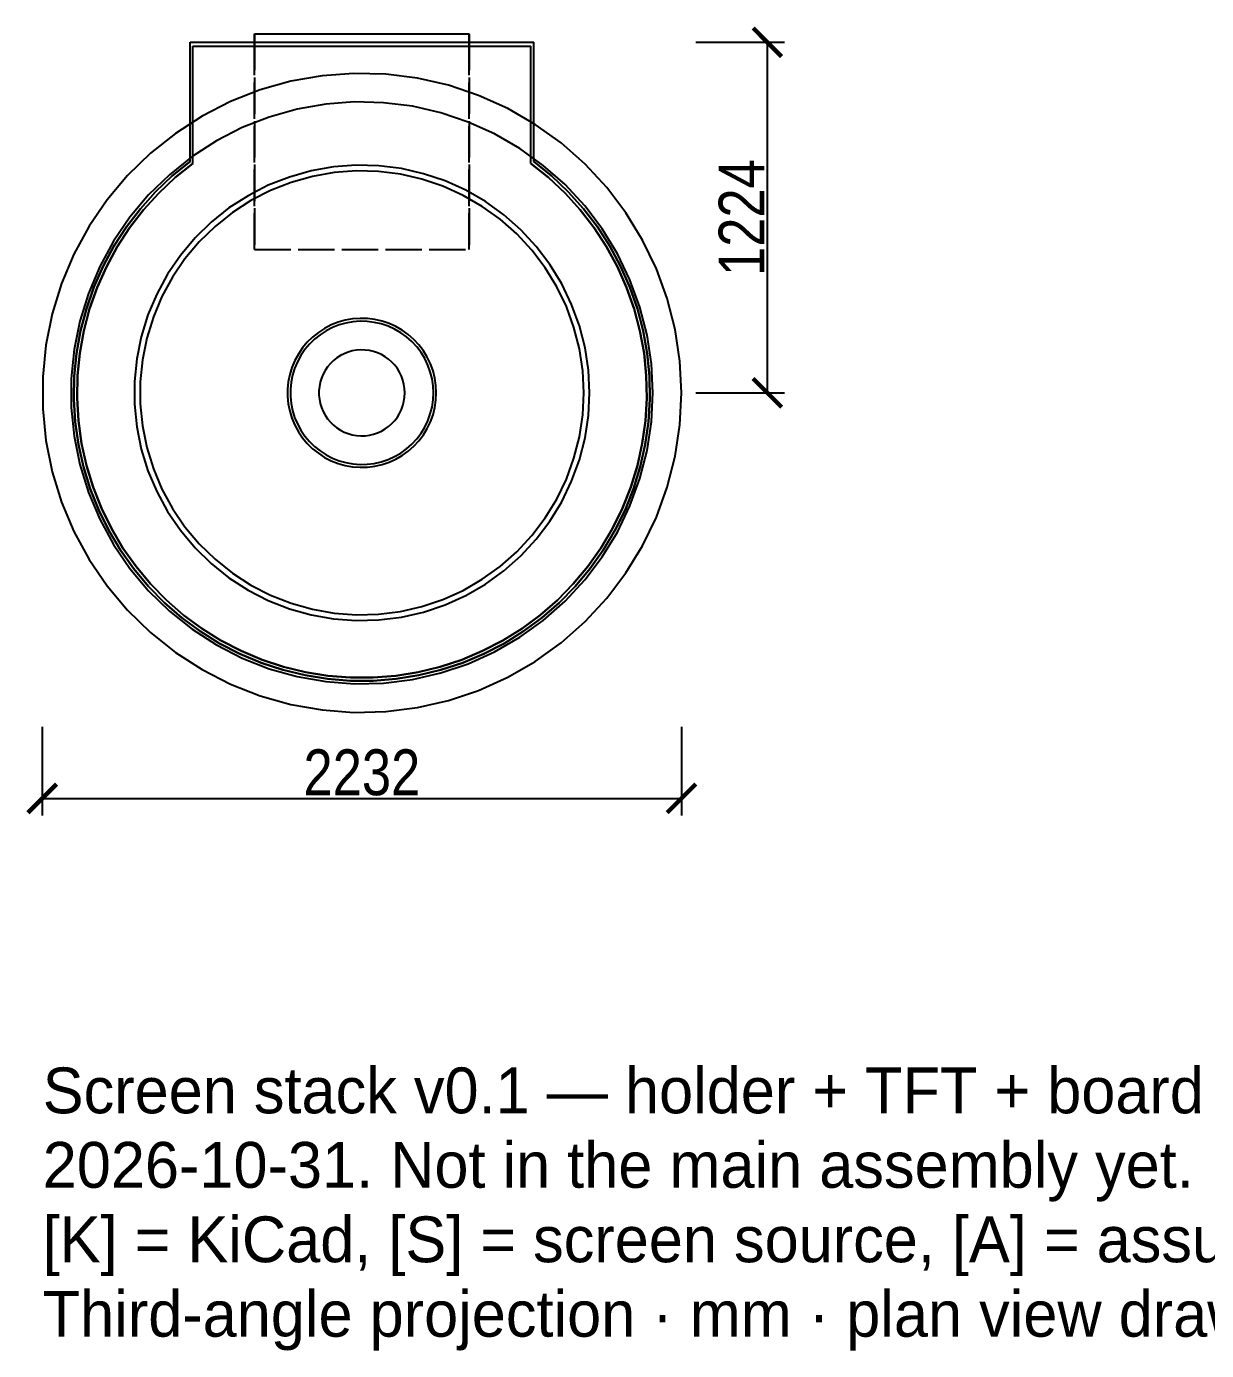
# Model space of a CAD drawing. Header units: millimetres. Extents: x -16 to 128, y -33 to 56.
# Drawn here: x -11.71 to 29.5, y -33.44 to 12.79 of the extents above; entities that cross this region are included whole.
import ezdxf

# ---------------------------------------------------------------- set-up
doc = ezdxf.new("R2010")
doc.units = ezdxf.units.MM
doc.linetypes.add('DASHED', pattern=[1.524, 1.27, -0.254])
for name, color, linetype in [('DIMS', 3, 'CONTINUOUS'), ('HIDDEN', 8, 'DASHED'), ('TEXT', 7, 'CONTINUOUS'), ('VISIBLE', 7, 'CONTINUOUS')]:
    doc.layers.add(name, color=color, linetype=linetype)
doc.styles.add('OpenSansCondensed-Light', font='OpenSansCondensed-Light.ttf')
doc.dimstyles.new('EZDXF', dxfattribs={"dimtxt": 0.25, "dimasz": 0.175, "dimexe": 0.375, "dimexo": 0.125, "dimgap": 0.1, "dimtad": 1, "dimlfac": 100, "dimzin": 12, "dimdsep": 46, "dimtxsty": 'OpenSansCondensed-Light', "dimblk": 'ARCHTICK', "dimcen": 2.5, "dimazin": 3, "dimtfac": 0.5, "dimtmove": 2, "dimatfit": 3})

# ---------------------------------------------------------------- blocks, each defined once
blk = doc.blocks.new('_ARCHTICK')
at = {"color": 0, "linetype": 'BYBLOCK', "const_width": 0.15}
blk.add_lwpolyline([(-0.5, -0.5), (0.5, 0.5)], dxfattribs=at)

msp = doc.modelspace()

# ---------------------------------------------------------------- linework, layer by layer
at = {"layer": 'HIDDEN'}
for points in [[(-3.75, 12.54), (-3.75, 5)], [(-3.75, 12.54), (3.75, 12.54)], [(3.75, 12.54), (3.75, 5)], [(-6, 8.07487), (-6, 12.24)], [(-6, 12.24), (6, 12.24)], [(-5.9, 8.01202), (-5.9, 12.1)], [(-5.9, 12.1), (5.9, 12.1)], [(-3.75, 5), (-3.75, 12.24)], [(-3.75, 12.24), (3.75, 12.24)], [(-3.75, 12.24), (3.75, 12.24)], [(3.75, 5), (3.75, 12.24)], [(5.9, 8.01202), (5.9, 12.1)], [(6, 8.07487), (6, 12.24)], [(11.16, 0), (11.10454, 1.11118), (10.93872, 2.21131), (10.66419, 3.28947), (10.28367, 4.33493), (9.80095, 5.33731), (9.22082, 6.28665), (8.54906, 7.17351), (7.79232, 7.98907), (6.95815, 8.72524), (6.05482, 9.37469), (5.09131, 9.93097), (4.07721, 10.38855), (3.02258, 10.74289), (1.93791, 10.99045), (0.83399, 11.12879), (-0.27823, 11.15653), (-1.38768, 11.07339), (-2.48333, 10.8802), (-3.55431, 10.57887), (-4.58996, 10.17241), (-5.58, 9.66484), (-6.51458, 9.06123), (-7.38441, 8.36756), (-8.18086, 7.59073), (-8.896, 6.73846), (-9.52273, 5.81922), (-10.05481, 4.84214), (-10.48697, 3.81694), (-10.8149, 2.75381), (-11.03535, 1.66331), (-11.14613, 0.55628), (-11.14613, -0.55628), (-11.03535, -1.66331), (-10.8149, -2.75381), (-10.48697, -3.81694), (-10.05481, -4.84214), (-9.52273, -5.81922), (-8.896, -6.73846), (-8.18086, -7.59073), (-7.38441, -8.36756), (-6.51458, -9.06123), (-5.58, -9.66484), (-4.58996, -10.17241), (-3.55431, -10.57887), (-2.48333, -10.8802), (-1.38768, -11.07339), (-0.27823, -11.15653), (0.83399, -11.12879), (1.93791, -10.99045), (3.02258, -10.74289), (4.07721, -10.38855), (5.09131, -9.93097), (6.05482, -9.37469), (6.95815, -8.72524), (7.79232, -7.98907), (8.54906, -7.17351), (9.22082, -6.28665), (9.80095, -5.33731), (10.28367, -4.33493), (10.66419, -3.28947), (10.93872, -2.21131), (11.10454, -1.11118), (11.16, 0)], [(10.16, 0), (10.10951, 1.01161), (9.95855, 2.01316), (9.70862, 2.99471), (9.3622, 3.9465), (8.92273, 4.85906), (8.39459, 5.72333), (7.78301, 6.53072), (7.09409, 7.27321), (6.33466, 7.94341), (5.51227, 8.53466), (4.6351, 9.0411), (3.71186, 9.45768), (2.75174, 9.78026), (1.76427, 10.00565), (0.75926, 10.13159), (-0.2533, 10.15684), (-1.26333, 10.08115), (-2.26081, 9.90527), (-3.23582, 9.63094), (-4.17868, 9.2609), (-5.08, 8.79882), (-5.93084, 8.24929), (-6.72273, 7.61778), (-7.44781, 6.91056), (-8.09887, 6.13465), (-8.66944, 5.29778), (-9.15384, 4.40826), (-9.54728, 3.47492), (-9.84583, 2.50706), (-10.04652, 1.51427), (-10.14737, 0.50643), (-10.14737, -0.50643), (-10.04652, -1.51427), (-9.84583, -2.50706), (-9.54728, -3.47492), (-9.15384, -4.40826), (-8.66944, -5.29778), (-8.09887, -6.13465), (-7.44781, -6.91056), (-6.72273, -7.61778), (-5.93084, -8.24929), (-5.08, -8.79882), (-4.17868, -9.2609), (-3.23582, -9.63094), (-2.26081, -9.90527), (-1.26333, -10.08115), (-0.2533, -10.15684), (0.75926, -10.13159), (1.76427, -10.00565), (2.75174, -9.78026), (3.71186, -9.45768), (4.6351, -9.0411), (5.51227, -8.53466), (6.33466, -7.94341), (7.09409, -7.27321), (7.78301, -6.53072), (8.39459, -5.72333), (8.92273, -4.85906), (9.3622, -3.9465), (9.70862, -2.99471), (9.95855, -2.01316), (10.10951, -1.01161), (10.16, 0)], [(-6, 8.19912), (-6, 9.40987)], [(6, 8.19912), (6, 9.40987)], [(-6, 8.07487), (-6.62192, 7.57323), (-7.20206, 7.02381), (-7.73678, 6.43008), (-8.22268, 5.79578), (-8.65671, 5.12493), (-9.03614, 4.42174), (-9.35856, 3.69066), (-9.62194, 2.9363), (-9.82462, 2.16342), (-9.96533, 1.37689), (-10.04317, 0.58167), (-10.05765, -0.21722), (-10.00869, -1.01474), (-9.89659, -1.80585), (-9.72206, -2.58558), (-9.48619, -3.34899), (-9.19049, -4.09128), (-8.8368, -4.80776), (-8.42737, -5.4939), (-7.96478, -6.14539), (-7.45194, -6.75812), (-6.8921, -7.32821), (-6.28877, -7.85207), (-5.64577, -8.3264), (-4.96716, -8.7482), (-4.25721, -9.11481), (-3.52041, -9.42392), (-2.76139, -9.67359), (-1.98496, -9.86223), (-1.19601, -9.98865), (-0.39951, -10.05206), (0.39951, -10.05206), (1.19601, -9.98865), (1.98496, -9.86223), (2.76139, -9.67359), (3.52041, -9.42392), (4.25721, -9.11481), (4.96716, -8.7482), (5.64577, -8.3264), (6.28877, -7.85207), (6.8921, -7.32821), (7.45194, -6.75812), (7.96478, -6.14539), (8.42737, -5.4939), (8.8368, -4.80776), (9.19049, -4.09128), (9.48619, -3.34899), (9.72206, -2.58558), (9.89659, -1.80585), (10.00869, -1.01474), (10.05765, -0.21722), (10.04317, 0.58167), (9.96533, 1.37689), (9.82462, 2.16342), (9.62194, 2.9363), (9.35856, 3.69066), (9.03614, 4.42174), (8.65671, 5.12493), (8.22268, 5.79578), (7.73678, 6.43008), (7.20206, 7.02381), (6.62192, 7.57323), (6, 8.07487)], [(-5.9, 8.01202), (-6.51827, 7.51762), (-7.09528, 6.97563), (-7.62738, 6.38949), (-8.1112, 5.7629), (-8.54367, 5.09983), (-8.92206, 4.40448), (-9.24397, 3.68124), (-9.50737, 2.93471), (-9.71058, 2.16959), (-9.85233, 1.39075), (-9.93171, 0.6031), (-9.94822, -0.18837), (-9.90176, -0.97864), (-9.79261, -1.76272), (-9.62149, -2.53564), (-9.38945, -3.29252), (-9.09798, -4.02854), (-8.74892, -4.73907), (-8.34448, -5.4196), (-7.88722, -6.06583), (-7.38003, -6.67365), (-6.82613, -7.23923), (-6.22901, -7.75899), (-5.59247, -8.22963), (-4.92052, -8.64818), (-4.21743, -9.01198), (-3.48764, -9.31874), (-2.73577, -9.56651), (-1.96659, -9.75372), (-1.18495, -9.87919), (-0.39582, -9.94212), (0.39582, -9.94212), (1.18495, -9.87919), (1.96659, -9.75372), (2.73577, -9.56651), (3.48764, -9.31874), (4.21743, -9.01198), (4.92052, -8.64818), (5.59247, -8.22963), (6.22901, -7.75899), (6.82613, -7.23923), (7.38003, -6.67365), (7.88722, -6.06583), (8.34448, -5.4196), (8.74892, -4.73907), (9.09798, -4.02854), (9.38945, -3.29252), (9.62149, -2.53564), (9.79261, -1.76272), (9.90176, -0.97864), (9.94822, -0.18837), (9.93171, 0.6031), (9.85233, 1.39075), (9.71058, 2.16959), (9.50737, 2.93471), (9.24397, 3.68124), (8.92206, 4.40448), (8.54367, 5.09983), (8.1112, 5.7629), (7.62738, 6.38949), (7.09528, 6.97563), (6.51827, 7.51762), (5.9, 8.01202)], [(7.95, 0), (7.91049, 0.79156), (7.79237, 1.57526), (7.5968, 2.3433), (7.32574, 3.08806), (6.98186, 3.80212), (6.5686, 4.47839), (6.09005, 5.11016), (5.55098, 5.69114), (4.95674, 6.21556), (4.31324, 6.67821), (3.62687, 7.07448), (2.90446, 7.40045), (2.15318, 7.65286), (1.3805, 7.82922), (0.5941, 7.92777), (-0.1982, 7.94753), (-0.98853, 7.8883), (-1.76904, 7.75068), (-2.53197, 7.53602), (-3.26973, 7.24647), (-3.975, 6.8849), (-4.64076, 6.45491), (-5.2604, 5.96076), (-5.82776, 5.40737), (-6.3372, 4.80025), (-6.78366, 4.14541), (-7.1627, 3.44938), (-7.47056, 2.71906), (-7.70416, 1.96172), (-7.86121, 1.18489), (-7.94012, 0.39627), (-7.94012, -0.39627), (-7.86121, -1.18489), (-7.70416, -1.96172), (-7.47056, -2.71906), (-7.1627, -3.44938), (-6.78366, -4.14541), (-6.3372, -4.80025), (-5.82776, -5.40737), (-5.2604, -5.96076), (-4.64076, -6.45491), (-3.975, -6.8849), (-3.26973, -7.24647), (-2.53197, -7.53602), (-1.76904, -7.75068), (-0.98853, -7.8883), (-0.1982, -7.94753), (0.5941, -7.92777), (1.3805, -7.82922), (2.15318, -7.65286), (2.90446, -7.40045), (3.62687, -7.07448), (4.31324, -6.67821), (4.95674, -6.21556), (5.55098, -5.69114), (6.09005, -5.11016), (6.5686, -4.47839), (6.98186, -3.80212), (7.32574, -3.08806), (7.5968, -2.3433), (7.79237, -1.57526), (7.91049, -0.79156), (7.95, 0)], [(7.95, 0), (7.91049, 0.79156), (7.79237, 1.57526), (7.5968, 2.3433), (7.32574, 3.08806), (6.98186, 3.80212), (6.5686, 4.47839), (6.09005, 5.11016), (5.55098, 5.69114), (4.95674, 6.21556), (4.31324, 6.67821), (3.62687, 7.07448), (2.90446, 7.40045), (2.15318, 7.65286), (1.3805, 7.82922), (0.5941, 7.92777), (-0.1982, 7.94753), (-0.98853, 7.8883), (-1.76904, 7.75068), (-2.53197, 7.53602), (-3.26973, 7.24647), (-3.975, 6.8849), (-4.64076, 6.45491), (-5.2604, 5.96076), (-5.82776, 5.40737), (-6.3372, 4.80025), (-6.78366, 4.14541), (-7.1627, 3.44938), (-7.47056, 2.71906), (-7.70416, 1.96172), (-7.86121, 1.18489), (-7.94012, 0.39627), (-7.94012, -0.39627), (-7.86121, -1.18489), (-7.70416, -1.96172), (-7.47056, -2.71906), (-7.1627, -3.44938), (-6.78366, -4.14541), (-6.3372, -4.80025), (-5.82776, -5.40737), (-5.2604, -5.96076), (-4.64076, -6.45491), (-3.975, -6.8849), (-3.26973, -7.24647), (-2.53197, -7.53602), (-1.76904, -7.75068), (-0.98853, -7.8883), (-0.1982, -7.94753), (0.5941, -7.92777), (1.3805, -7.82922), (2.15318, -7.65286), (2.90446, -7.40045), (3.62687, -7.07448), (4.31324, -6.67821), (4.95674, -6.21556), (5.55098, -5.69114), (6.09005, -5.11016), (6.5686, -4.47839), (6.98186, -3.80212), (7.32574, -3.08806), (7.5968, -2.3433), (7.79237, -1.57526), (7.91049, -0.79156), (7.95, 0)], [(7.75, 0), (7.71149, 0.77165), (7.59634, 1.53563), (7.40569, 2.28435), (7.14144, 3.01037), (6.80622, 3.70647), (6.40335, 4.36573), (5.93684, 4.9816), (5.41134, 5.54797), (4.83205, 6.05919), (4.20473, 6.5102), (3.53563, 6.89651), (2.83139, 7.21427), (2.09901, 7.46034), (1.34577, 7.63226), (0.57916, 7.72833), (-0.19321, 7.74759), (-0.96366, 7.68985), (-1.72454, 7.55569), (-2.46827, 7.34644), (-3.18748, 7.06417), (-3.875, 6.7117), (-4.52401, 6.29252), (-5.12807, 5.8108), (-5.68115, 5.27134), (-6.17778, 4.67948), (-6.613, 4.04112), (-6.98251, 3.3626), (-7.28262, 2.65066), (-7.51035, 1.91237), (-7.66344, 1.15508), (-7.74037, 0.38631), (-7.74037, -0.38631), (-7.66344, -1.15508), (-7.51035, -1.91237), (-7.28262, -2.65066), (-6.98251, -3.3626), (-6.613, -4.04112), (-6.17778, -4.67948), (-5.68115, -5.27134), (-5.12807, -5.8108), (-4.52401, -6.29252), (-3.875, -6.7117), (-3.18748, -7.06417), (-2.46827, -7.34644), (-1.72454, -7.55569), (-0.96366, -7.68985), (-0.19321, -7.74759), (0.57916, -7.72833), (1.34577, -7.63226), (2.09901, -7.46034), (2.83139, -7.21427), (3.53563, -6.89651), (4.20473, -6.5102), (4.83205, -6.05919), (5.41134, -5.54797), (5.93684, -4.9816), (6.40335, -4.36573), (6.80622, -3.70647), (7.14144, -3.01037), (7.40569, -2.28435), (7.59634, -1.53563), (7.71149, -0.77165), (7.75, 0)], [(7.75, 0), (7.71149, 0.77165), (7.59634, 1.53563), (7.40569, 2.28435), (7.14144, 3.01037), (6.80622, 3.70647), (6.40335, 4.36573), (5.93684, 4.9816), (5.41134, 5.54797), (4.83205, 6.05919), (4.20473, 6.5102), (3.53563, 6.89651), (2.83139, 7.21427), (2.09901, 7.46034), (1.34577, 7.63226), (0.57916, 7.72833), (-0.19321, 7.74759), (-0.96366, 7.68985), (-1.72454, 7.55569), (-2.46827, 7.34644), (-3.18748, 7.06417), (-3.875, 6.7117), (-4.52401, 6.29252), (-5.12807, 5.8108), (-5.68115, 5.27134), (-6.17778, 4.67948), (-6.613, 4.04112), (-6.98251, 3.3626), (-7.28262, 2.65066), (-7.51035, 1.91237), (-7.66344, 1.15508), (-7.74037, 0.38631), (-7.74037, -0.38631), (-7.66344, -1.15508), (-7.51035, -1.91237), (-7.28262, -2.65066), (-6.98251, -3.3626), (-6.613, -4.04112), (-6.17778, -4.67948), (-5.68115, -5.27134), (-5.12807, -5.8108), (-4.52401, -6.29252), (-3.875, -6.7117), (-3.18748, -7.06417), (-2.46827, -7.34644), (-1.72454, -7.55569), (-0.96366, -7.68985), (-0.19321, -7.74759), (0.57916, -7.72833), (1.34577, -7.63226), (2.09901, -7.46034), (2.83139, -7.21427), (3.53563, -6.89651), (4.20473, -6.5102), (4.83205, -6.05919), (5.41134, -5.54797), (5.93684, -4.9816), (6.40335, -4.36573), (6.80622, -3.70647), (7.14144, -3.01037), (7.40569, -2.28435), (7.59634, -1.53563), (7.71149, -0.77165), (7.75, 0)], [(-3.75, 5), (3.75, 5)], [(-3.75, 5), (3.75, 5)], [(2.6, 0), (2.58708, 0.25888), (2.54845, 0.51518), (2.48449, 0.76636), (2.39584, 1.00993), (2.28338, 1.24346), (2.14822, 1.46463), (1.99172, 1.67125), (1.81542, 1.86125), (1.62107, 2.03276), (1.41062, 2.18407), (1.18615, 2.31367), (0.94989, 2.42027), (0.70419, 2.50282), (0.45149, 2.5605), (0.1943, 2.59273), (-0.06482, 2.59919), (-0.32329, 2.57982), (-0.57855, 2.53481), (-0.82807, 2.46461), (-1.06935, 2.36992), (-1.3, 2.25167), (-1.51773, 2.11104), (-1.72038, 1.94943), (-1.90593, 1.76845), (-2.07254, 1.56989), (-2.21856, 1.35573), (-2.34252, 1.1281), (-2.4432, 0.88925), (-2.5196, 0.64157), (-2.57096, 0.38751), (-2.59677, 0.1296), (-2.59677, -0.1296), (-2.57096, -0.38751), (-2.5196, -0.64157), (-2.4432, -0.88925), (-2.34252, -1.1281), (-2.21856, -1.35573), (-2.07254, -1.56989), (-1.90593, -1.76845), (-1.72038, -1.94943), (-1.51773, -2.11104), (-1.3, -2.25167), (-1.06935, -2.36992), (-0.82807, -2.46461), (-0.57855, -2.53481), (-0.32329, -2.57982), (-0.06482, -2.59919), (0.1943, -2.59273), (0.45149, -2.5605), (0.70419, -2.50282), (0.94989, -2.42027), (1.18615, -2.31367), (1.41062, -2.18407), (1.62107, -2.03276), (1.81542, -1.86125), (1.99172, -1.67125), (2.14822, -1.46463), (2.28338, -1.24346), (2.39584, -1.00993), (2.48449, -0.76636), (2.54845, -0.51518), (2.58708, -0.25888), (2.6, 0)], [(2.6, 0), (2.58708, 0.25888), (2.54845, 0.51518), (2.48449, 0.76636), (2.39584, 1.00993), (2.28338, 1.24346), (2.14822, 1.46463), (1.99172, 1.67125), (1.81542, 1.86125), (1.62107, 2.03276), (1.41062, 2.18407), (1.18615, 2.31367), (0.94989, 2.42027), (0.70419, 2.50282), (0.45149, 2.5605), (0.1943, 2.59273), (-0.06482, 2.59919), (-0.32329, 2.57982), (-0.57855, 2.53481), (-0.82807, 2.46461), (-1.06935, 2.36992), (-1.3, 2.25167), (-1.51773, 2.11104), (-1.72038, 1.94943), (-1.90593, 1.76845), (-2.07254, 1.56989), (-2.21856, 1.35573), (-2.34252, 1.1281), (-2.4432, 0.88925), (-2.5196, 0.64157), (-2.57096, 0.38751), (-2.59677, 0.1296), (-2.59677, -0.1296), (-2.57096, -0.38751), (-2.5196, -0.64157), (-2.4432, -0.88925), (-2.34252, -1.1281), (-2.21856, -1.35573), (-2.07254, -1.56989), (-1.90593, -1.76845), (-1.72038, -1.94943), (-1.51773, -2.11104), (-1.3, -2.25167), (-1.06935, -2.36992), (-0.82807, -2.46461), (-0.57855, -2.53481), (-0.32329, -2.57982), (-0.06482, -2.59919), (0.1943, -2.59273), (0.45149, -2.5605), (0.70419, -2.50282), (0.94989, -2.42027), (1.18615, -2.31367), (1.41062, -2.18407), (1.62107, -2.03276), (1.81542, -1.86125), (1.99172, -1.67125), (2.14822, -1.46463), (2.28338, -1.24346), (2.39584, -1.00993), (2.48449, -0.76636), (2.54845, -0.51518), (2.58708, -0.25888), (2.6, 0)], [(2.5, 0), (2.48758, 0.24892), (2.45043, 0.49537), (2.38893, 0.73689), (2.30369, 0.97109), (2.19555, 1.19563), (2.0656, 1.4083), (1.91511, 1.60697), (1.74559, 1.78967), (1.55872, 1.95458), (1.35637, 2.10006), (1.14053, 2.22468), (0.91335, 2.32718), (0.6771, 2.40656), (0.43412, 2.46202), (0.18683, 2.49301), (-0.06233, 2.49922), (-0.31086, 2.4806), (-0.5563, 2.43732), (-0.79622, 2.36982), (-1.02822, 2.27876), (-1.25, 2.16506), (-1.45936, 2.02985), (-1.65421, 1.87445), (-1.83263, 1.70043), (-1.99283, 1.50951), (-2.13323, 1.30359), (-2.25242, 1.08471), (-2.34923, 0.85505), (-2.42269, 0.61689), (-2.47208, 0.37261), (-2.49689, 0.12461), (-2.49689, -0.12461), (-2.47208, -0.37261), (-2.42269, -0.61689), (-2.34923, -0.85505), (-2.25242, -1.08471), (-2.13323, -1.30359), (-1.99283, -1.50951), (-1.83263, -1.70043), (-1.65421, -1.87445), (-1.45936, -2.02985), (-1.25, -2.16506), (-1.02822, -2.27876), (-0.79622, -2.36982), (-0.5563, -2.43732), (-0.31086, -2.4806), (-0.06233, -2.49922), (0.18683, -2.49301), (0.43412, -2.46202), (0.6771, -2.40656), (0.91335, -2.32718), (1.14053, -2.22468), (1.35637, -2.10006), (1.55872, -1.95458), (1.74559, -1.78967), (1.91511, -1.60697), (2.0656, -1.4083), (2.19555, -1.19563), (2.30369, -0.97109), (2.38893, -0.73689), (2.45043, -0.49537), (2.48758, -0.24892), (2.5, 0)], [(2.5, 0), (2.48758, 0.24892), (2.45043, 0.49537), (2.38893, 0.73689), (2.30369, 0.97109), (2.19555, 1.19563), (2.0656, 1.4083), (1.91511, 1.60697), (1.74559, 1.78967), (1.55872, 1.95458), (1.35637, 2.10006), (1.14053, 2.22468), (0.91335, 2.32718), (0.6771, 2.40656), (0.43412, 2.46202), (0.18683, 2.49301), (-0.06233, 2.49922), (-0.31086, 2.4806), (-0.5563, 2.43732), (-0.79622, 2.36982), (-1.02822, 2.27876), (-1.25, 2.16506), (-1.45936, 2.02985), (-1.65421, 1.87445), (-1.83263, 1.70043), (-1.99283, 1.50951), (-2.13323, 1.30359), (-2.25242, 1.08471), (-2.34923, 0.85505), (-2.42269, 0.61689), (-2.47208, 0.37261), (-2.49689, 0.12461), (-2.49689, -0.12461), (-2.47208, -0.37261), (-2.42269, -0.61689), (-2.34923, -0.85505), (-2.25242, -1.08471), (-2.13323, -1.30359), (-1.99283, -1.50951), (-1.83263, -1.70043), (-1.65421, -1.87445), (-1.45936, -2.02985), (-1.25, -2.16506), (-1.02822, -2.27876), (-0.79622, -2.36982), (-0.5563, -2.43732), (-0.31086, -2.4806), (-0.06233, -2.49922), (0.18683, -2.49301), (0.43412, -2.46202), (0.6771, -2.40656), (0.91335, -2.32718), (1.14053, -2.22468), (1.35637, -2.10006), (1.55872, -1.95458), (1.74559, -1.78967), (1.91511, -1.60697), (2.0656, -1.4083), (2.19555, -1.19563), (2.30369, -0.97109), (2.38893, -0.73689), (2.45043, -0.49537), (2.48758, -0.24892), (2.5, 0)], [(1.5, 0), (1.49255, 0.14935), (1.47026, 0.29722), (1.43336, 0.44213), (1.38221, 0.58265), (1.31733, 0.71738), (1.23936, 0.84498), (1.14907, 0.96418), (1.04736, 1.0738), (0.93523, 1.17275), (0.81382, 1.26004), (0.68432, 1.33481), (0.54801, 1.39631), (0.40626, 1.44394), (0.26047, 1.47721), (0.1121, 1.49581), (-0.0374, 1.49953), (-0.18652, 1.48836), (-0.33378, 1.46239), (-0.47773, 1.42189), (-0.61693, 1.36726), (-0.75, 1.29904), (-0.87562, 1.21791), (-0.99253, 1.12467), (-1.09958, 1.02026), (-1.1957, 0.90571), (-1.27994, 0.78215), (-1.35145, 0.65083), (-1.40954, 0.51303), (-1.45362, 0.37014), (-1.48325, 0.22356), (-1.49814, 0.07477), (-1.49814, -0.07477), (-1.48325, -0.22356), (-1.45362, -0.37014), (-1.40954, -0.51303), (-1.35145, -0.65083), (-1.27994, -0.78215), (-1.1957, -0.90571), (-1.09958, -1.02026), (-0.99253, -1.12467), (-0.87562, -1.21791), (-0.75, -1.29904), (-0.61693, -1.36726), (-0.47773, -1.42189), (-0.33378, -1.46239), (-0.18652, -1.48836), (-0.0374, -1.49953), (0.1121, -1.49581), (0.26047, -1.47721), (0.40626, -1.44394), (0.54801, -1.39631), (0.68432, -1.33481), (0.81382, -1.26004), (0.93523, -1.17275), (1.04736, -1.0738), (1.14907, -0.96418), (1.23936, -0.84498), (1.31733, -0.71738), (1.38221, -0.58265), (1.43336, -0.44213), (1.47026, -0.29722), (1.49255, -0.14935), (1.5, 0)], [(1.5, 0), (1.49255, 0.14935), (1.47026, 0.29722), (1.43336, 0.44213), (1.38221, 0.58265), (1.31733, 0.71738), (1.23936, 0.84498), (1.14907, 0.96418), (1.04736, 1.0738), (0.93523, 1.17275), (0.81382, 1.26004), (0.68432, 1.33481), (0.54801, 1.39631), (0.40626, 1.44394), (0.26047, 1.47721), (0.1121, 1.49581), (-0.0374, 1.49953), (-0.18652, 1.48836), (-0.33378, 1.46239), (-0.47773, 1.42189), (-0.61693, 1.36726), (-0.75, 1.29904), (-0.87562, 1.21791), (-0.99253, 1.12467), (-1.09958, 1.02026), (-1.1957, 0.90571), (-1.27994, 0.78215), (-1.35145, 0.65083), (-1.40954, 0.51303), (-1.45362, 0.37014), (-1.48325, 0.22356), (-1.49814, 0.07477), (-1.49814, -0.07477), (-1.48325, -0.22356), (-1.45362, -0.37014), (-1.40954, -0.51303), (-1.35145, -0.65083), (-1.27994, -0.78215), (-1.1957, -0.90571), (-1.09958, -1.02026), (-0.99253, -1.12467), (-0.87562, -1.21791), (-0.75, -1.29904), (-0.61693, -1.36726), (-0.47773, -1.42189), (-0.33378, -1.46239), (-0.18652, -1.48836), (-0.0374, -1.49953), (0.1121, -1.49581), (0.26047, -1.47721), (0.40626, -1.44394), (0.54801, -1.39631), (0.68432, -1.33481), (0.81382, -1.26004), (0.93523, -1.17275), (1.04736, -1.0738), (1.14907, -0.96418), (1.23936, -0.84498), (1.31733, -0.71738), (1.38221, -0.58265), (1.43336, -0.44213), (1.47026, -0.29722), (1.49255, -0.14935), (1.5, 0)], [(1.5, 0), (1.49255, 0.14935), (1.47026, 0.29722), (1.43336, 0.44213), (1.38221, 0.58265), (1.31733, 0.71738), (1.23936, 0.84498), (1.14907, 0.96418), (1.04736, 1.0738), (0.93523, 1.17275), (0.81382, 1.26004), (0.68432, 1.33481), (0.54801, 1.39631), (0.40626, 1.44394), (0.26047, 1.47721), (0.1121, 1.49581), (-0.0374, 1.49953), (-0.18652, 1.48836), (-0.33378, 1.46239), (-0.47773, 1.42189), (-0.61693, 1.36726), (-0.75, 1.29904), (-0.87562, 1.21791), (-0.99253, 1.12467), (-1.09958, 1.02026), (-1.1957, 0.90571), (-1.27994, 0.78215), (-1.35145, 0.65083), (-1.40954, 0.51303), (-1.45362, 0.37014), (-1.48325, 0.22356), (-1.49814, 0.07477), (-1.49814, -0.07477), (-1.48325, -0.22356), (-1.45362, -0.37014), (-1.40954, -0.51303), (-1.35145, -0.65083), (-1.27994, -0.78215), (-1.1957, -0.90571), (-1.09958, -1.02026), (-0.99253, -1.12467), (-0.87562, -1.21791), (-0.75, -1.29904), (-0.61693, -1.36726), (-0.47773, -1.42189), (-0.33378, -1.46239), (-0.18652, -1.48836), (-0.0374, -1.49953), (0.1121, -1.49581), (0.26047, -1.47721), (0.40626, -1.44394), (0.54801, -1.39631), (0.68432, -1.33481), (0.81382, -1.26004), (0.93523, -1.17275), (1.04736, -1.0738), (1.14907, -0.96418), (1.23936, -0.84498), (1.31733, -0.71738), (1.38221, -0.58265), (1.43336, -0.44213), (1.47026, -0.29722), (1.49255, -0.14935), (1.5, 0)], [(1.5, 0), (1.49255, 0.14935), (1.47026, 0.29722), (1.43336, 0.44213), (1.38221, 0.58265), (1.31733, 0.71738), (1.23936, 0.84498), (1.14907, 0.96418), (1.04736, 1.0738), (0.93523, 1.17275), (0.81382, 1.26004), (0.68432, 1.33481), (0.54801, 1.39631), (0.40626, 1.44394), (0.26047, 1.47721), (0.1121, 1.49581), (-0.0374, 1.49953), (-0.18652, 1.48836), (-0.33378, 1.46239), (-0.47773, 1.42189), (-0.61693, 1.36726), (-0.75, 1.29904), (-0.87562, 1.21791), (-0.99253, 1.12467), (-1.09958, 1.02026), (-1.1957, 0.90571), (-1.27994, 0.78215), (-1.35145, 0.65083), (-1.40954, 0.51303), (-1.45362, 0.37014), (-1.48325, 0.22356), (-1.49814, 0.07477), (-1.49814, -0.07477), (-1.48325, -0.22356), (-1.45362, -0.37014), (-1.40954, -0.51303), (-1.35145, -0.65083), (-1.27994, -0.78215), (-1.1957, -0.90571), (-1.09958, -1.02026), (-0.99253, -1.12467), (-0.87562, -1.21791), (-0.75, -1.29904), (-0.61693, -1.36726), (-0.47773, -1.42189), (-0.33378, -1.46239), (-0.18652, -1.48836), (-0.0374, -1.49953), (0.1121, -1.49581), (0.26047, -1.47721), (0.40626, -1.44394), (0.54801, -1.39631), (0.68432, -1.33481), (0.81382, -1.26004), (0.93523, -1.17275), (1.04736, -1.0738), (1.14907, -0.96418), (1.23936, -0.84498), (1.31733, -0.71738), (1.38221, -0.58265), (1.43336, -0.44213), (1.47026, -0.29722), (1.49255, -0.14935), (1.5, 0)]]:
    msp.add_lwpolyline(points, dxfattribs=at)
at = {"layer": 'VISIBLE'}
for points in [[(-3.75, 12.24), (-3.75, 12.54)], [(-3.75, 12.54), (3.75, 12.54)], [(3.75, 12.24), (3.75, 12.54)], [(-6, 9.40987), (-6, 12.24)], [(-6, 12.24), (6, 12.24)], [(-5.9, 8.01202), (-5.9, 12.1)], [(-5.9, 12.1), (5.9, 12.1)], [(5.9, 8.01202), (5.9, 12.1)], [(6, 9.40987), (6, 12.24)], [(11.16, 0), (11.10454, 1.11118), (10.93872, 2.21131), (10.66419, 3.28947), (10.28367, 4.33493), (9.80095, 5.33731), (9.22082, 6.28665), (8.54906, 7.17351), (7.79232, 7.98907), (6.95815, 8.72524), (6.05482, 9.37469), (5.09131, 9.93097), (4.07721, 10.38855), (3.02258, 10.74289), (1.93791, 10.99045), (0.83399, 11.12879), (-0.27823, 11.15653), (-1.38768, 11.07339), (-2.48333, 10.8802), (-3.55431, 10.57887), (-4.58996, 10.17241), (-5.58, 9.66484), (-6.51458, 9.06123), (-7.38441, 8.36756), (-8.18086, 7.59073), (-8.896, 6.73846), (-9.52273, 5.81922), (-10.05481, 4.84214), (-10.48697, 3.81694), (-10.8149, 2.75381), (-11.03535, 1.66331), (-11.14613, 0.55628), (-11.14613, -0.55628), (-11.03535, -1.66331), (-10.8149, -2.75381), (-10.48697, -3.81694), (-10.05481, -4.84214), (-9.52273, -5.81922), (-8.896, -6.73846), (-8.18086, -7.59073), (-7.38441, -8.36756), (-6.51458, -9.06123), (-5.58, -9.66484), (-4.58996, -10.17241), (-3.55431, -10.57887), (-2.48333, -10.8802), (-1.38768, -11.07339), (-0.27823, -11.15653), (0.83399, -11.12879), (1.93791, -10.99045), (3.02258, -10.74289), (4.07721, -10.38855), (5.09131, -9.93097), (6.05482, -9.37469), (6.95815, -8.72524), (7.79232, -7.98907), (8.54906, -7.17351), (9.22082, -6.28665), (9.80095, -5.33731), (10.28367, -4.33493), (10.66419, -3.28947), (10.93872, -2.21131), (11.10454, -1.11118), (11.16, 0)], [(10.16, 0), (10.10951, 1.01161), (9.95855, 2.01316), (9.70862, 2.99471), (9.3622, 3.9465), (8.92273, 4.85906), (8.39459, 5.72333), (7.78301, 6.53072), (7.09409, 7.27321), (6.33466, 7.94341), (5.51227, 8.53466), (4.6351, 9.0411), (3.71186, 9.45768), (2.75174, 9.78026), (1.76427, 10.00565), (0.75926, 10.13159), (-0.2533, 10.15684), (-1.26333, 10.08115), (-2.26081, 9.90527), (-3.23582, 9.63094), (-4.17868, 9.2609), (-5.08, 8.79882), (-5.93084, 8.24929), (-6.72273, 7.61778), (-7.44781, 6.91056), (-8.09887, 6.13465), (-8.66944, 5.29778), (-9.15384, 4.40826), (-9.54728, 3.47492), (-9.84583, 2.50706), (-10.04652, 1.51427), (-10.14737, 0.50643), (-10.14737, -0.50643), (-10.04652, -1.51427), (-9.84583, -2.50706), (-9.54728, -3.47492), (-9.15384, -4.40826), (-8.66944, -5.29778), (-8.09887, -6.13465), (-7.44781, -6.91056), (-6.72273, -7.61778), (-5.93084, -8.24929), (-5.08, -8.79882), (-4.17868, -9.2609), (-3.23582, -9.63094), (-2.26081, -9.90527), (-1.26333, -10.08115), (-0.2533, -10.15684), (0.75926, -10.13159), (1.76427, -10.00565), (2.75174, -9.78026), (3.71186, -9.45768), (4.6351, -9.0411), (5.51227, -8.53466), (6.33466, -7.94341), (7.09409, -7.27321), (7.78301, -6.53072), (8.39459, -5.72333), (8.92273, -4.85906), (9.3622, -3.9465), (9.70862, -2.99471), (9.95855, -2.01316), (10.10951, -1.01161), (10.16, 0)], [(6, 8.07487), (6.62192, 7.57323), (7.20206, 7.02381), (7.73678, 6.43008), (8.22268, 5.79578), (8.65671, 5.12493), (9.03614, 4.42174), (9.35856, 3.69066), (9.62194, 2.9363), (9.82462, 2.16342), (9.96533, 1.37689), (10.04317, 0.58167), (10.05765, -0.21722), (10.00869, -1.01474), (9.89659, -1.80585), (9.72206, -2.58558), (9.48619, -3.34899), (9.19049, -4.09128), (8.8368, -4.80776), (8.42737, -5.4939), (7.96478, -6.14539), (7.45194, -6.75812), (6.8921, -7.32821), (6.28877, -7.85207), (5.64577, -8.3264), (4.96716, -8.7482), (4.25721, -9.11481), (3.52041, -9.42392), (2.76139, -9.67359), (1.98496, -9.86223), (1.19601, -9.98865), (0.39951, -10.05206), (-0.39951, -10.05206), (-1.19601, -9.98865), (-1.98496, -9.86223), (-2.76139, -9.67359), (-3.52041, -9.42392), (-4.25721, -9.11481), (-4.96716, -8.7482), (-5.64577, -8.3264), (-6.28877, -7.85207), (-6.8921, -7.32821), (-7.45194, -6.75812), (-7.96478, -6.14539), (-8.42737, -5.4939), (-8.8368, -4.80776), (-9.19049, -4.09128), (-9.48619, -3.34899), (-9.72206, -2.58558), (-9.89659, -1.80585), (-10.00869, -1.01474), (-10.05765, -0.21722), (-10.04317, 0.58167), (-9.96533, 1.37689), (-9.82462, 2.16342), (-9.62194, 2.9363), (-9.35856, 3.69066), (-9.03614, 4.42174), (-8.65671, 5.12493), (-8.22268, 5.79578), (-7.73678, 6.43008), (-7.20206, 7.02381), (-6.62192, 7.57323), (-6, 8.07487)], [(5.9, 8.01202), (6.51827, 7.51762), (7.09528, 6.97563), (7.62738, 6.38949), (8.1112, 5.7629), (8.54367, 5.09983), (8.92206, 4.40448), (9.24397, 3.68124), (9.50737, 2.93471), (9.71058, 2.16959), (9.85233, 1.39075), (9.93171, 0.6031), (9.94822, -0.18837), (9.90176, -0.97864), (9.79261, -1.76272), (9.62149, -2.53564), (9.38945, -3.29252), (9.09798, -4.02854), (8.74892, -4.73907), (8.34448, -5.4196), (7.88722, -6.06583), (7.38003, -6.67365), (6.82613, -7.23923), (6.22901, -7.75899), (5.59247, -8.22963), (4.92052, -8.64818), (4.21743, -9.01198), (3.48764, -9.31874), (2.73577, -9.56651), (1.96659, -9.75372), (1.18495, -9.87919), (0.39582, -9.94212), (-0.39582, -9.94212), (-1.18495, -9.87919), (-1.96659, -9.75372), (-2.73577, -9.56651), (-3.48764, -9.31874), (-4.21743, -9.01198), (-4.92052, -8.64818), (-5.59247, -8.22963), (-6.22901, -7.75899), (-6.82613, -7.23923), (-7.38003, -6.67365), (-7.88722, -6.06583), (-8.34448, -5.4196), (-8.74892, -4.73907), (-9.09798, -4.02854), (-9.38945, -3.29252), (-9.62149, -2.53564), (-9.79261, -1.76272), (-9.90176, -0.97864), (-9.94822, -0.18837), (-9.93171, 0.6031), (-9.85233, 1.39075), (-9.71058, 2.16959), (-9.50737, 2.93471), (-9.24397, 3.68124), (-8.92206, 4.40448), (-8.54367, 5.09983), (-8.1112, 5.7629), (-7.62738, 6.38949), (-7.09528, 6.97563), (-6.51827, 7.51762), (-5.9, 8.01202)], [(-6, 8.07487), (-6, 8.19912)], [(6, 8.07487), (6, 8.19912)]]:
    msp.add_lwpolyline(points, dxfattribs=at)

# ---------------------------------------------------------------- texts
at = {"layer": 'TEXT'}
for s, p in [('Screen stack v0.1 — holder + TFT + board + tube top', (-11.14613, -25.15653)), ('2026-10-31. Not in the main assembly yet.', (-11.14613, -27.75653)), ('[K] = KiCad, [S] = screen source, [A] = assumed.', (-11.14613, -30.35653)), ('Third-angle projection · mm · plan view drawn front-up', (-11.14613, -32.95653))]:
    msp.add_text(s, height=1.6, dxfattribs=at).set_placement(p)

# ---------------------------------------------------------------- dimensions: what is measured, and where the dimension line sits
at = {"layer": 'DIMS'}
msp.add_linear_dim(base=(14.16, 0), p1=(11.16, 0), p2=(11.16, 12.24), angle=90, dimstyle='EZDXF', override={"dimtxt": 1.6, "dimasz": 1, "dimexe": 0.6, "dimexo": 0.5, "dimdec": 2}, dxfattribs=at).render()
msp.add_linear_dim(base=(-11.16, -14.16), p1=(-11.16, -11.16), p2=(11.16, -11.16), dimstyle='EZDXF', override={"dimtxt": 1.6, "dimasz": 1, "dimexe": 0.6, "dimexo": 0.5, "dimdec": 2}, dxfattribs=at).render()

doc.saveas('drawing.dxf')
